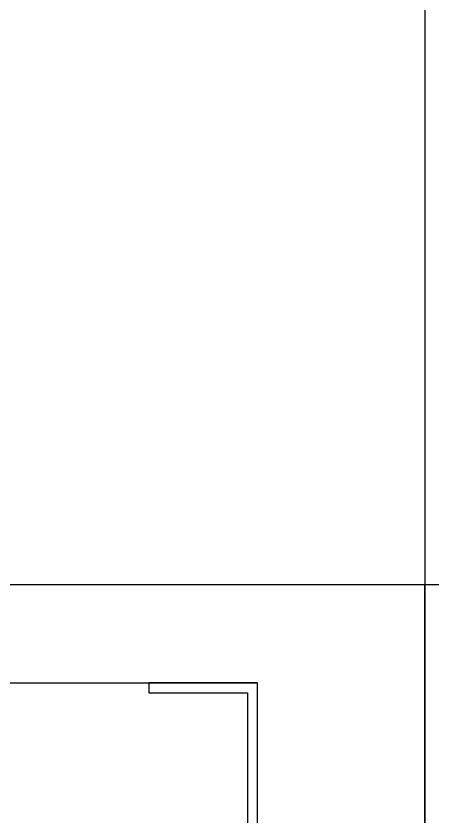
# Model space of a CAD drawing. Extents: x 152195838 to 323921156, y 365159662 to 730681027.
# Drawn here: x 161369092 to 161369515, y 365211827 to 365212641 of the extents above; entities that cross this region are included whole.
import ezdxf

# ---------------------------------------------------------------- set-up
doc = ezdxf.new("R2010")
doc.units = 0
doc.header["$MEASUREMENT"] = 0
doc.linetypes.add('CEN', pattern=[63, 60, -1, 1, -1])
doc.layers.get('Defpoints').update_dxf_attribs({"linetype": 'CONTINUOUS'})
for name, color, linetype in [('4A.TEC CEN', 1, 'CEN'), ('ELE', 4, 'CONTINUOUS'), ('k-BESTO', 4, 'CONTINUOUS'), ('text', 3, 'CONTINUOUS'), ('㈜SE&C 벽체 1', 2, 'CONTINUOUS')]:
    doc.layers.add(name, color=color, linetype=linetype)

# ---------------------------------------------------------------- blocks, each defined once
blk = doc.blocks.new('A$C5a8f3921')
at = {"layer": 'Defpoints'}
for p, q in [((0, 863.73), (760, 863.73)), ((380, 113.73), (380, 863.73))]:
    blk.add_line(p, q, dxfattribs=at)
at = {"layer": 'k-BESTO'}
for p, q in [((100, 763.73), (100, 753.73)), ((210, 763.73), (100, 763.73)), ((100, 763.73), (100, 763.73)), ((210, 123.73), (210, 763.73)), ((100, 753.73), (200, 753.73)), ((200, 753.73), (200, 113.73))]:
    blk.add_line(p, q, dxfattribs=at)
blk = doc.blocks.new('zw$1B78')
at = {"layer": '㈜SE&C 벽체 1'}
for p, q in [((0, 10000, -1666.67), (102100, 10000, -1666.67)), ((90670, 9900, -1666.67), (101330, 9900, -1666.67))]:
    blk.add_line(p, q, dxfattribs=at)
at = {"layer": 'ELE'}
blk.add_blockref('A$C5a8f3921', (101120, 9136.27, -1666.67), dxfattribs=at)

msp = doc.modelspace()

# ---------------------------------------------------------------- linework, layer by layer
at = {"layer": '4A.TEC CEN', "color": 8, "ltscale": 500}
msp.add_line((161217434.11, 365212063.33), (161448798.99, 365212063.33), dxfattribs=at)
at = {"layer": '4A.TEC CEN', "color": 8, "ltscale": 500, "flags": 128}
msp.add_lwpolyline([(161369506.94, 365253346.04), (161369506.94, 365183761.87)], dxfattribs=at)

# ---------------------------------------------------------------- block references
at = {"layer": 'text'}
msp.add_blockref('zw$1B78', (161268006.94, 365202063.33, 1666.67), dxfattribs=at)

doc.saveas('drawing.dxf')
